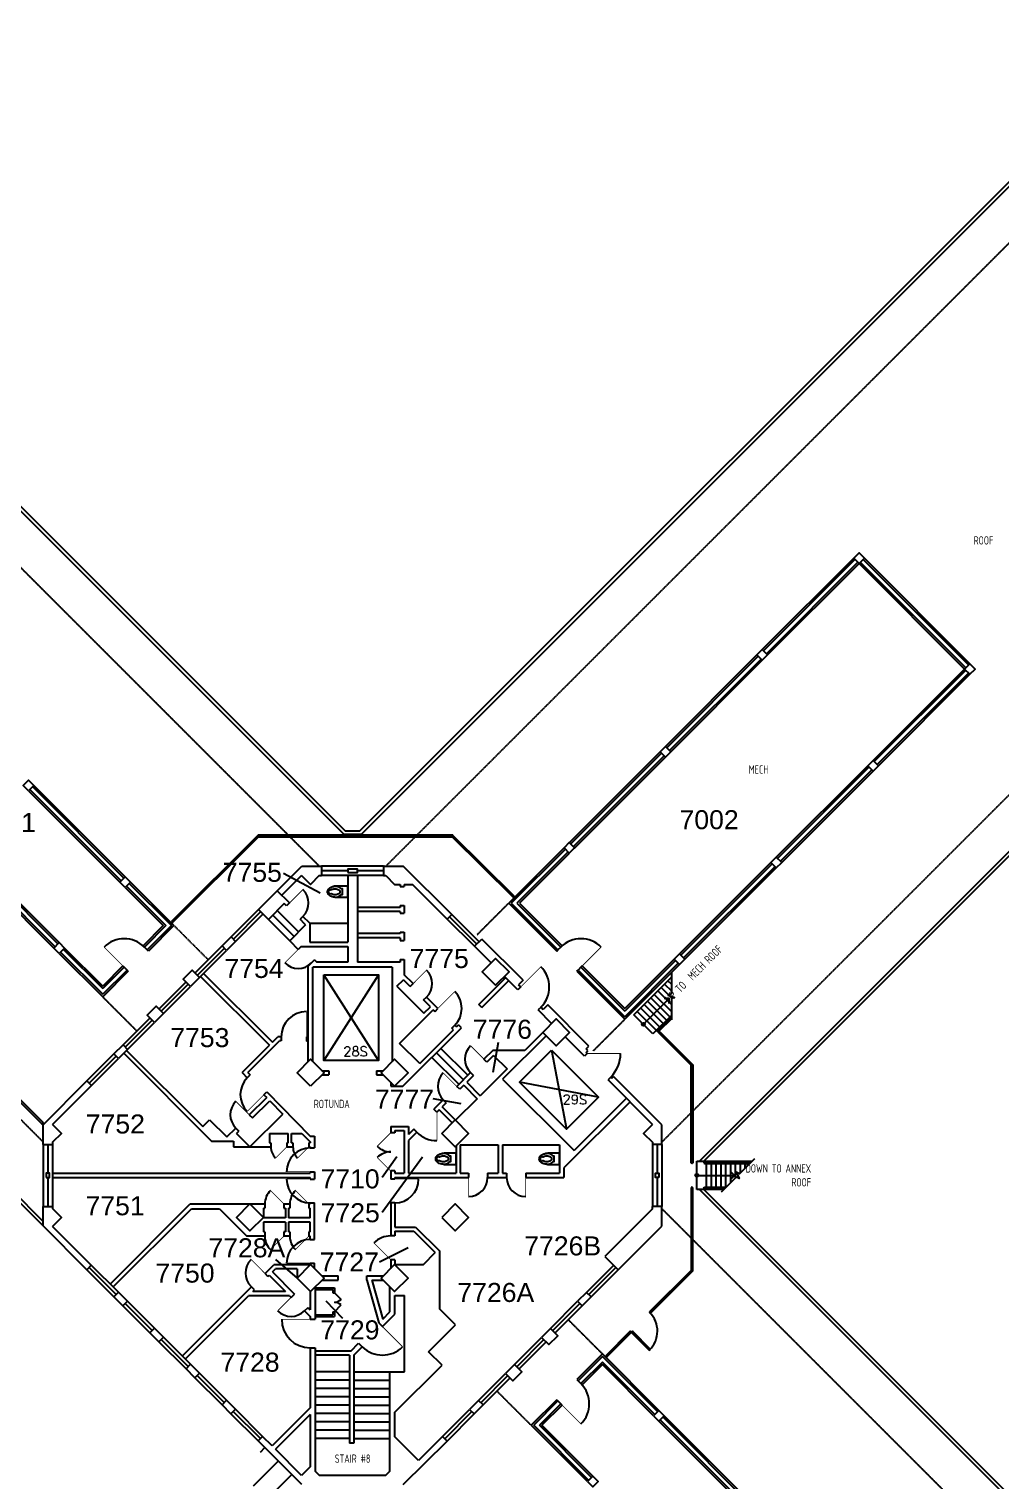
# Model space of a CAD drawing. Header units: inches. Extents: x -3312 to -422, y 111 to 3001.
# Drawn here: x -2275 to -1050, y 1171 to 3001 of the extents above; entities that cross this region are included whole.
import ezdxf
from ezdxf.enums import TextEntityAlignment as Align

# ---------------------------------------------------------------- set-up
doc = ezdxf.new("R2010")
doc.units = ezdxf.units.IN
doc.header["$MEASUREMENT"] = 0
doc.linetypes.add('HIDDEN', pattern=[0.375, 0.25, -0.125])
doc.linetypes.add('HIDDEN2', pattern=[0.1875, 0.125, -0.0625])
doc.layers.get('0').update_dxf_attribs({"linetype": 'CONTINUOUS'})
for name, color, linetype in [('A-ANNO-ROOM', 4, 'CONTINUOUS'), ('A-ANNO-TEXT', 4, 'CONTINUOUS'), ('A-COLS', 5, 'CONTINUOUS'), ('A-DOOR', 2, 'CONTINUOUS'), ('A-FLOR-CASE', 3, 'CONTINUOUS'), ('A-FLOR-CURB', 2, 'CONTINUOUS'), ('A-FLOR-HRAL', 1, 'CONTINUOUS'), ('A-FLOR-OVHD', 2, 'HIDDEN2'), ('A-FLOR-PFIX', 2, 'CONTINUOUS'), ('A-FLOR-STRS', 2, 'CONTINUOUS'), ('A-GLAZ', 2, 'CONTINUOUS'), ('A-GLAZ-SILL', 1, 'CONTINUOUS'), ('A-ROOF-FLSH', 8, 'CONTINUOUS'), ('A-ROOF-LEVL-MED', 3, 'CONTINUOUS'), ('A-ROOF-PATT', 8, 'CONTINUOUS'), ('A-SHAFT', 1, 'CONTINUOUS'), ('A-WALL-FULL', 6, 'CONTINUOUS'), ('A-WALL-HDDN', 1, 'HIDDEN')]:
    doc.layers.add(name, color=color, linetype=linetype)
doc.styles.add('11', font='dim', dxfattribs={"width": 0.85, "height": 10.5})
doc.styles.add('ARIAL', font='arial.ttf')
doc.styles.get("Standard").update_dxf_attribs({"font": 'txt.shx'})
doc.dimstyles.new('STANDARD$7', dxfattribs={"dimtxt": 0.18, "dimasz": 4, "dimexe": 0.18, "dimexo": 0.0625, "dimgap": 0.09, "dimtad": 0, "dimtih": 1, "dimtoh": 1, "dimdec": 4, "dimzin": 0, "dimdsep": 46, "dimtxsty": 'Standard', "dimcen": 0.09, "dimadec": 0, "dimazin": 0, "dimtfac": 1, "dimtdec": 4, "dimtofl": 0, "dimtmove": 0, "dimatfit": 3, "dimldrblk": 'ORIGIN', "dimfxl": 1, "dimtolj": 1, "dimtzin": 0, "dimarcsym": 0})

# ---------------------------------------------------------------- blocks, each defined once
blk = doc.blocks.new('P2477016')
for p, q in [((-3.603083, -23.831759), (-3.603083, -23.831759)), ((-2.504894, -21.068753), (-2.504894, -21.068753))]:
    blk.add_line(p, q)
for points in [[(-6.93083, -16.399601, -0.022673), (-7, -14.875), (-7, 0), (-3.020761, 0), (0, 0), (3.020761, 0), (7, 0), (7, -14.875)], [(-6.937926, -16.211212, -0.074934), (-6.387938, -12.562014, -0.085426), (-4.920528, -9.670474, -0.066386), (-3.550098, -8.264603), (-3.550098, -6.711212), (3.449902, -6.711212), (3.449902, -8.264603, -0.066386), (4.820333, -9.670474, -0.085426), (6.287743, -12.562014, -0.111314), (6.709134, -17.991061)], [(3.991504, -23.722377, -0.562484), (3.158962, -23.529526), (2.424162, -21.300368, -0.238976), (2.492058, -20.853364, 0.08035), (3.421006, -18.976205, 0.074934), (3.837731, -16.211212, 0.074934), (3.421006, -13.446218, 0.085426), (2.414145, -11.462194, 0.066386), (1.597345, -10.624271, 0.330534), (-1.69754, -10.624271, 0.066386), (-2.51434, -11.462194, 0.085426), (-3.521201, -13.446218, 0.074934), (-3.937926, -16.211212, 0.074934), (-3.521201, -18.976205, 0.08035), (-2.592253, -20.853364, -0.238976), (-2.524357, -21.300368), (-3.250575, -23.503493, -0.549653), (-4.069149, -23.710095)], [(0, -25.75, 0.143932), (2.498761, -25.015482, 0.107177), (4.949747, -22.564786, 0.077997), (6.431696, -19.212481, 0.065232), (7, -14.875)], [(-4.023967, -23.748064, 0.06085), (-2.498761, -25.015482, 0.143932), (0, -25.75)], [(-2.976493, -22.67201, 0.063273), (-1.687041, -23.754089, 0.143932), (0, -24.25)], [(0, -24.25, 0.143932), (1.687041, -23.754089, 0.059203), (2.902316, -22.750942)]]:
    blk.add_lwpolyline(points, format="xyb")
for centre, radius, start, end in [((5.443363, -16.211212), 12.38129, 180, 197.141641), ((2.746106, -17.043143), 9.558648, 197.141641, 216.672481), ((1.035634, -18.316811), 7.426057, 216.672481, 226.574161)]:
    blk.add_arc(centre, radius, start, end)
blk = doc.blocks.new('WC')
at = {"layer": 'A-FLOR-PFIX', "rotation": 90}
blk.add_blockref('P2477016', (0, 0), dxfattribs=at)
blk = doc.blocks.new('_Origin')
at = {"lineweight": -2}
blk.add_line((0, 0), (-1, 0), dxfattribs=at)
blk.add_circle((0, 0), 0.5, dxfattribs=at)

msp = doc.modelspace()

# ---------------------------------------------------------------- linework, layer by layer
at = {"layer": 'A-ANNO-ROOM'}
for p, q in [((-1907.8, 1912), (-1954.1, 1936.7)), ((-1683.7, 1723.7), (-1690.1, 1685.6)), ((-1765.7, 1653.1), (-1730.4, 1646.7)), ((-1829.9, 1509.6), (-1779, 1579.6)), ((-1829.6, 1553.7), (-1811.1, 1579.8)), ((-1833, 1447.2), (-1797, 1465.2)), ((-1964.2, 1450), (-1937, 1426.7)), ((-1879.4, 1375.8), (-1900.2, 1397.4))]:
    msp.add_line(p, q, dxfattribs=at)
at = {"layer": 'A-ANNO-TEXT'}
for points in [[(-1465.2, 1811.5), (-1465.2, 1784.8), (-1469.4, 1783.3), (-1461.1, 1780.3), (-1465.2, 1778.8), (-1465.2, 1752.1)], [(-1468.1, 1772.9), (-1468.1, 1778.9), (-1474.1, 1778.9)], [(-1360.5, 1577.1), (-1379.4, 1558.2), (-1383.3, 1560), (-1379.6, 1552.1), (-1383.6, 1554), (-1402.5, 1535.1)], [(-1389.7, 1551.8), (-1385.5, 1556.1), (-1389.7, 1560.3)]]:
    msp.add_lwpolyline(points, dxfattribs=at)
at = {"layer": 'A-COLS'}
for points in [[(-1228.6, 2327.5), (-1221.8, 2334.2), (-1228.6, 2340.9), (-1235.3, 2334.2)], [(-1350.5, 2205.5), (-1343.8, 2212.2), (-1350.5, 2218.9), (-1357.3, 2212.2)], [(-1088.9, 2187.8), (-1082.2, 2194.5), (-1088.9, 2201.2), (-1095.6, 2194.5)], [(-1472.5, 2083.5), (-1465.8, 2090.2), (-1472.5, 2096.9), (-1479.2, 2090.2)], [(-1210.9, 2065.8), (-1204.2, 2072.5), (-1210.9, 2079.3), (-1217.6, 2072.5)], [(-2275.7, 2041.1), (-2282.4, 2047.8), (-2275.7, 2054.5), (-2269, 2047.8)], [(-1593.8, 1962.2), (-1587.1, 1969), (-1593.8, 1975.7), (-1600.5, 1969)], [(-1332.9, 1943.8), (-1326.1, 1950.6), (-1332.9, 1957.3), (-1339.6, 1950.6)], [(-2153.7, 1919.1), (-2160.4, 1925.8), (-2153.7, 1932.5), (-2147, 1925.8)], [(-2236.8, 1836), (-2243.5, 1842.7), (-2236.8, 1849.5), (-2230.1, 1842.7)], [(-1454.8, 1821.9), (-1448.1, 1828.6), (-1454.8, 1835.3), (-1461.6, 1828.6)], [(-1686.8, 1795.7), (-1669.8, 1812.7), (-1686.8, 1829.7), (-1703.8, 1812.7)], [(-1627.4, 1736.3), (-1610.4, 1753.3), (-1593.4, 1736.3), (-1610.4, 1719.4)], [(-1920, 1668.4), (-1937, 1685.4), (-1920, 1702.4), (-1903, 1685.4)], [(-1814.1, 1668.4), (-1797.1, 1685.4), (-1814.1, 1702.4), (-1831, 1685.4)], [(-1754.7, 1609), (-1737.7, 1626), (-1720.7, 1609), (-1737.7, 1592.1)], [(-1996.4, 1520.1), (-1979.4, 1503.1), (-1996.4, 1486.1), (-2013.3, 1503.1)], [(-1754.7, 1503.1), (-1737.7, 1486.1), (-1720.7, 1503.1), (-1737.7, 1520.1)], [(-1920, 1443.7), (-1903, 1426.7), (-1920, 1409.8), (-1937, 1426.7)], [(-1814.1, 1443.7), (-1797.1, 1426.7), (-1814.1, 1409.8), (-1831, 1426.7)], [(-1487.7, 1253.1), (-1481, 1246.4), (-1474.3, 1253.1), (-1481, 1259.8)], [(-1570.8, 1170), (-1564.1, 1163.3), (-1557.4, 1170), (-1564.1, 1176.7)]]:
    msp.add_lwpolyline(points, close=True, dxfattribs=at)
at = {"layer": 'A-DOOR'}
for p, q in [((-1890, 1408.2), (-1881.5, 1399.7)), ((-1890, 1384.2), (-1881.5, 1392.7))]:
    msp.add_line(p, q, dxfattribs=at)
for points, const_width in [([(-1946.6, 1899.5), (-1929.6, 1916.5)], 1), ([(-2154.9, 1818.5), (-2180.4, 1844)], 1), ([(-1935.6, 1841), (-1952.6, 1824)], 1), ([(-1579.1, 1818.5), (-1553.7, 1844)], 1), ([(-1790.7, 1797.8), (-1773.8, 1814.8)], 1), ([(-1655, 1793.6), (-1629.5, 1819.1)], 1), ([(-1759.4, 1766.6), (-1738.2, 1787.8)], 1), ([(-1925, 1730.6), (-1925, 1762.6)], 1), ([(-1701.4, 1702.6), (-1718.4, 1719.6)], 1), ([(-1571.2, 1709.8), (-1529.2, 1709.8)], 1.17), ([(-1735.7, 1668.3), (-1752.7, 1685.2)], 1), ([(-1997.2, 1632.5), (-2014.2, 1649.5)], 1), ([(-1978.6, 1657.9), (-1999.8, 1636.7)], 1), ([(-1760.7, 1635.9), (-1760.7, 1599.9)], 1), ([(-1950, 1592.1), (-1964.1, 1577.9)], 1), ([(-1922.2, 1592.1), (-1936.3, 1577.9)], 1), ([(-1819, 1609.7), (-1836, 1592.7)], 1), ([(-1819, 1561.7), (-1836, 1578.6)], 1), ([(-1920.3, 1560.7), (-1950.3, 1560.7)], 1), ([(-1920.3, 1551.4), (-1950.3, 1551.4)], 1), ([(-1813.8, 1551.4), (-1783.8, 1551.4)], 1), ([(-1720.8, 1553.4), (-1720.8, 1529.4)], 1), ([(-1648.8, 1553.4), (-1648.8, 1529.4)], 1), ([(-1953.6, 1520.1), (-1970.6, 1537)], 1), ([(-1922.1, 1520.1), (-1939, 1537)], 1), ([(-1953.6, 1479.4), (-1970.6, 1462.5)], 1), ([(-1922.1, 1479.4), (-1939, 1462.5)], 1), ([(-1819, 1449.7), (-1840.2, 1470.9)], 1), ([(-1978, 1433), (-1994.9, 1450)], 1), ([(-1920.3, 1445.4), (-1950.3, 1445.4)], 1), ([(-1944.5, 1402.3), (-1961.4, 1385.3)], 1), ([(-1920.4, 1374.6), (-1956.4, 1374.6)], 1), ([(-1829.4, 1365.5), (-1804, 1340)], 1), ([(-1604.6, 1268.1), (-1579.1, 1242.7)], 1)]:
    msp.add_lwpolyline(points, dxfattribs=dict(at, const_width=const_width))
for centre, radius, start, end in [((-1946.6, 1899.5), 24, 315, 45), ((-2154.9, 1818.5), 36, 45, 135), ((-1579.1, 1818.5), 36, 45, 135), ((-1935.6, 1841), 24, 225, 315), ((-1790.7, 1797.8), 24, 315, 45), ((-1655, 1793.6), 36, 315, 45), ((-1759.4, 1766.6), 30, 315, 45), ((-1925, 1730.6), 32, 90, 179.5677), ((-1701.4, 1702.6), 24, 135, 225), ((-1571.2, 1709.8), 42, 315, 0), ((-1735.7, 1668.3), 24, 135, 225), ((-1978.6, 1657.9), 30, 135, 225), ((-1997.2, 1632.5), 24, 135, 225), ((-1819, 1609.7), 24, 224.9881, 270), ((-1760.7, 1635.9), 36, 225, 270), ((-1950, 1592.1), 20, 180, 225), ((-1920.3, 1560.7), 30, 90, 180), ((-1922.2, 1592.1), 20, 180, 225), ((-1819, 1561.7), 24, 90, 135.0119), ((-1920.3, 1551.4), 30, 180, 270), ((-1813.8, 1551.4), 30, 270, 0), ((-1720.8, 1553.4), 24, 270, 0), ((-1648.8, 1553.4), 24, 180, 270), ((-1953.6, 1520.1), 24, 135, 180), ((-1922.1, 1520.1), 24, 135, 180), ((-1953.6, 1479.4), 24, 180, 225), ((-1920.3, 1445.4), 30, 90, 180), ((-1922.1, 1479.4), 24, 180, 225), ((-1819, 1449.7), 30, 90, 135), ((-1978, 1433), 24, 135, 225), ((-1890, 1408.2), 12, 270, 315), ((-1890, 1384.2), 12, 45, 90), ((-1944.5, 1402.3), 24, 225, 315), ((-1920.4, 1374.6), 36, 180, 270), ((-1829.4, 1365.5), 36, 225, 315), ((-1604.6, 1268.1), 36, 315, 45)]:
    msp.add_arc(centre, radius, start, end, dxfattribs=at)
at = {"layer": 'A-FLOR-CASE'}
msp.add_line((-1921, 1874), (-1873, 1874), dxfattribs=at)
at = {"layer": 'A-FLOR-CURB'}
for p, q in [((-1235.3, 2334.2), (-1350.5, 2218.9)), ((-1228.6, 2327.5), (-1343.8, 2212.2)), ((-1228.6, 2327.5), (-1095.6, 2194.5)), ((-1221.8, 2334.2), (-1088.9, 2201.2)), ((-1357.3, 2212.2), (-1472.5, 2096.9)), ((-1350.5, 2205.5), (-1465.8, 2090.2)), ((-1095.6, 2194.5), (-1210.9, 2079.3)), ((-1088.9, 2187.8), (-1204.2, 2072.5)), ((-1479.2, 2090.2), (-1594.5, 1975)), ((-1472.5, 2083.5), (-1587.8, 1968.2)), ((-1217.6, 2072.5), (-1332.9, 1957.3)), ((-1210.9, 2065.8), (-1326.1, 1950.6)), ((-2275.7, 2041.1), (-2160.4, 1925.8)), ((-2269, 2047.8), (-2153.7, 1932.5)), ((-2352.1, 1964.7), (-2236.8, 1849.5)), ((-1601.2, 1968.2), (-1670.2, 1899.3)), ((-1594.5, 1961.5), (-1656.7, 1899.3)), ((-2358.8, 1958), (-2243.5, 1842.7)), ((-1339.6, 1950.6), (-1454.8, 1835.3)), ((-1332.9, 1943.8), (-1448.1, 1828.6)), ((-2147, 1925.8), (-2092.2, 1871)), ((-2153.7, 1919.1), (-2105.6, 1871)), ((-1670.2, 1899.3), (-1609.7, 1838.8)), ((-1656.7, 1899.3), (-1603, 1845.6)), ((-2105.6, 1871), (-2131.1, 1845.6)), ((-2092.2, 1871), (-2124.4, 1838.8)), ((-2236.8, 1836), (-2182, 1781.2)), ((-2230.1, 1842.7), (-2182, 1794.6)), ((-2131.1, 1845.6), (-2129.5, 1844)), ((-2124.4, 1838.8), (-2126, 1840.4)), ((-1609.7, 1838.8), (-1608.1, 1840.4)), ((-1603, 1845.6), (-1604.6, 1844)), ((-2156.5, 1820.1), (-2182, 1794.6)), ((-2149.8, 1813.4), (-2182, 1781.2)), ((-2156.5, 1820.1), (-2154.9, 1818.5)), ((-2149.8, 1813.4), (-2151.4, 1815)), ((-1584.2, 1813.4), (-1582.6, 1815)), ((-1584.2, 1813.4), (-1523.8, 1752.9)), ((-1577.5, 1820.1), (-1579.1, 1818.5)), ((-1577.5, 1820.1), (-1523.8, 1766.4)), ((-1461.6, 1828.6), (-1523.8, 1766.4)), ((-1454.8, 1821.9), (-1523.8, 1752.9)), ((-1552.1, 1330.9), (-1584.2, 1298.7)), ((-1481, 1259.8), (-1552.1, 1330.9)), ((-1552.1, 1317.5), (-1577.5, 1292)), ((-1487.7, 1253.1), (-1552.1, 1317.5)), ((-1584.2, 1298.7), (-1582.6, 1297.1)), ((-1577.5, 1292), (-1579.1, 1293.6)), ((-1609.7, 1273.3), (-1641.9, 1241.1)), ((-1603, 1266.5), (-1628.4, 1241.1)), ((-1609.7, 1273.3), (-1608.1, 1271.7)), ((-1603, 1266.5), (-1604.6, 1268.1)), ((-1365.7, 1131.1), (-1481, 1246.4)), ((-1359, 1137.9), (-1474.3, 1253.1)), ((-1570.8, 1170), (-1641.9, 1241.1)), ((-1564.1, 1176.7), (-1628.4, 1241.1))]:
    msp.add_line(p, q, dxfattribs=at)
at = {"layer": 'A-FLOR-HRAL'}
for points in [[(-2541.4, 2027.5), (-2602.5, 1966.4, 0.414214), (-2602.5, 1965), (-2258.6, 1621.1, 1), (-2257.2, 1622.6), (-2599.6, 1965, -0.414214), (-2599.6, 1966.4), (-2540, 2026.1, 1)], [(-1985.8, 1985, 0.198912), (-1986.5, 1984.7), (-2095, 1876.7, 1), (-2093.6, 1875.3), (-1985.7, 1982.7, -0.198912), (-1985, 1983), (-1742, 1983, -0.198912), (-1741.3, 1982.7), (-1665.2, 1907.1, 1), (-1663.8, 1908.5), (-1740.5, 1984.7, 0.198912), (-1741.2, 1985)], [(-1480.6, 1735.3, -1), (-1479.2, 1736.7), (-1438.4, 1695.9, -0.198912), (-1438.1, 1695.2), (-1438.1, 1572.1, -1), (-1440.1, 1572.1), (-1440.1, 1694.3, 0.198912), (-1440.4, 1695)], [(-1492.3, 1384.3, 1), (-1490.9, 1382.9), (-1438.4, 1435.4, 0.198912), (-1438.1, 1436.1), (-1438.1, 1540.1, 1), (-1440.1, 1540.1), (-1440.1, 1436.9, -0.198912), (-1440.4, 1436.2)], [(-1517.8, 1358.8), (-1547.5, 1329.1, 1), (-1546.1, 1327.7), (-1516.4, 1357.4, 1)], [(-1492.3, 1337.6), (-1513.5, 1358.8, 1), (-1514.9, 1357.4), (-1493.7, 1336.2, 1)]]:
    msp.add_lwpolyline(points, format="xyb", close=True, dxfattribs=at)
for points in [[(-1465.2, 1753.5), (-1481.4, 1737.4, -1), (-1482.8, 1738.8), (-1465.2, 1756.3)], [(-1364.5, 1573.1), (-1423.1, 1573.1, 1), (-1423.1, 1571.1), (-1366.5, 1571.1)], [(-1398.5, 1539.1), (-1423.1, 1539.1, -1), (-1423.1, 1541.1), (-1396.5, 1541.1)]]:
    msp.add_lwpolyline(points, format="xyb", dxfattribs=at)
msp.add_arc((-1515.7, 1359.6), 33, 314.5444, 45, dxfattribs=at)
at = {"layer": 'A-FLOR-OVHD'}
for p, q in [((-1709.8, 1859.7), (-1670.2, 1899.3)), ((-2092.2, 1871), (-2049.1, 1827.9)), ((-2182, 1781.2), (-2138.9, 1738.1)), ((-1563.4, 1713.3), (-1523.8, 1752.9)), ((-1552.1, 1330.9), (-1595.2, 1374)), ((-1641.9, 1241.1), (-1685, 1284.2))]:
    msp.add_line(p, q, dxfattribs=at)
at = {"layer": 'A-FLOR-STRS'}
for p, q in [((-1961.9, 1889.9), (-1935, 1863.1)), ((-1973.2, 1878.6), (-1946.3, 1851.7)), ((-1967.5, 1884.3), (-1940.7, 1857.4)), ((-1512.5, 1758.6), (-1465.2, 1805.8)), ((-1473.8, 1797.2), (-1465.2, 1788.6)), ((-1469.5, 1801.5), (-1465.2, 1797.2)), ((-1495.3, 1775.8), (-1471.3, 1751.7)), ((-1491, 1780.1), (-1467, 1756)), ((-1486.7, 1784.3), (-1465.2, 1762.9)), ((-1482.4, 1788.6), (-1465.2, 1771.5)), ((-1478.1, 1792.9), (-1468.7, 1783.5)), ((-1467.9, 1782.8), (-1464.3, 1779.1)), ((-1488.4, 1734.5), (-1512.5, 1758.6)), ((-1508.2, 1762.9), (-1484.1, 1738.8)), ((-1503.9, 1767.2), (-1479.8, 1743.1)), ((-1499.6, 1771.5), (-1475.5, 1747.4)), ((-1465.2, 1757.7), (-1488.4, 1734.5)), ((-1733, 1671), (-1767, 1704.9)), ((-1727.4, 1676.6), (-1761.3, 1710.6)), ((-1721.7, 1682.3), (-1755.7, 1716.2)), ((-1433.1, 1574.1), (-1363.5, 1574.1)), ((-1433.1, 1538.1), (-1433.1, 1574.1)), ((-1421.1, 1574.1), (-1421.1, 1573.1)), ((-1421.1, 1571.1), (-1421.1, 1541.1)), ((-1415.1, 1574.1), (-1415.1, 1573.1)), ((-1415.1, 1571.1), (-1415.1, 1541.1)), ((-1409, 1574.1), (-1409, 1573.1)), ((-1409, 1571.1), (-1409, 1541.1)), ((-1402.9, 1574.1), (-1402.9, 1573.1)), ((-1402.9, 1571.1), (-1402.9, 1541.1)), ((-1396.8, 1574.1), (-1396.8, 1573.1)), ((-1396.8, 1571.1), (-1396.8, 1541.1)), ((-1390.8, 1574.1), (-1390.8, 1573.1)), ((-1390.8, 1571.1), (-1390.8, 1546.8)), ((-1384.7, 1574.1), (-1384.7, 1573.1)), ((-1384.7, 1571.1), (-1384.7, 1552.9)), ((-1378.6, 1574.1), (-1378.6, 1573.1)), ((-1378.6, 1571.1), (-1378.6, 1558.9)), ((-1372.6, 1574.1), (-1372.6, 1573.1)), ((-1372.6, 1571.1), (-1372.6, 1565)), ((-1366.5, 1574.1), (-1366.5, 1573.1)), ((-1399.5, 1538.1), (-1433.1, 1538.1)), ((-1421.1, 1539.1), (-1421.1, 1538.1)), ((-1415.1, 1539.1), (-1415.1, 1538.1)), ((-1409, 1539.1), (-1409, 1538.1)), ((-1402.9, 1539.1), (-1402.9, 1538.1)), ((-1870.8, 1308.4), (-1914, 1308.4)), ((-1865.5, 1308.4), (-1820.1, 1308.4)), ((-1870.8, 1297.9), (-1914, 1297.9)), ((-1870.8, 1287.4), (-1914, 1287.4)), ((-1865.5, 1297.9), (-1820.1, 1297.9)), ((-1865.5, 1287.4), (-1820.1, 1287.4)), ((-1870.8, 1276.9), (-1914, 1276.9)), ((-1870.8, 1266.4), (-1914, 1266.4)), ((-1865.5, 1276.9), (-1820.1, 1276.9)), ((-1865.5, 1266.4), (-1820.1, 1266.4)), ((-1870.8, 1255.9), (-1914, 1255.9)), ((-1870.8, 1245.4), (-1914, 1245.4)), ((-1865.5, 1255.9), (-1820.1, 1255.9)), ((-1865.5, 1245.4), (-1820.1, 1245.4)), ((-1870.8, 1234.9), (-1914, 1234.9)), ((-1865.5, 1234.9), (-1820.1, 1234.9)), ((-1870.8, 1224.4), (-1914, 1224.4)), ((-1865.5, 1218.5), (-1870.8, 1218.5)), ((-1865.5, 1224.4), (-1820.1, 1224.4))]:
    msp.add_line(p, q, dxfattribs=at)
at = {"layer": 'A-GLAZ'}
for p, q in [((-1873, 1940), (-1906.2, 1940)), ((-1827.9, 1940), (-1861, 1940)), ((-2017.3, 1854), (-1982.9, 1888.4)), ((-1710.5, 1847.7), (-1744.8, 1882)), ((-2062.7, 1808.5), (-2028.6, 1842.7)), ((-2108.2, 1763.1), (-2074.1, 1797.2)), ((-2153.6, 1717.7), (-2119.5, 1751.8)), ((-2199, 1672.2), (-2164.9, 1706.4)), ((-2251.2, 1595.2), (-2251.2, 1558.7)), ((-1483.1, 1595.2), (-1483.1, 1558.7)), ((-2251.2, 1553.4), (-2251.2, 1516.9)), ((-1483.1, 1553.4), (-1483.1, 1516.9)), ((-2165.1, 1405.9), (-2199.2, 1440.1)), ((-1569.1, 1405.8), (-1535, 1439.9)), ((-2119.6, 1360.5), (-2153.8, 1394.6)), ((-1614.6, 1360.4), (-1580.4, 1394.5)), ((-2074.2, 1315.1), (-2108.3, 1349.2)), ((-1660, 1314.9), (-1625.9, 1349)), ((-2028.8, 1269.6), (-2062.9, 1303.8)), ((-1705.4, 1269.5), (-1671.3, 1303.6)), ((-1983.3, 1224.2), (-2017.5, 1258.3)), ((-1750.9, 1224.1), (-1716.7, 1258.2))]:
    msp.add_line(p, q, dxfattribs=at)
at = {"layer": 'A-GLAZ-SILL'}
for p, q in [((-1827.9, 1946), (-1906.2, 1946)), ((-1827.9, 1934), (-1906.2, 1934)), ((-2020.1, 1856.8), (-1985.8, 1891.2)), ((-2014.5, 1851.1), (-1980.1, 1885.5)), ((-1713.3, 1844.9), (-1747.6, 1879.1)), ((-1707.6, 1850.5), (-1741.9, 1884.8)), ((-2065.6, 1811.4), (-2031.5, 1845.5)), ((-2059.9, 1805.7), (-2025.8, 1839.8)), ((-2111, 1765.9), (-2076.9, 1800.1)), ((-2105.4, 1760.3), (-2071.2, 1794.4)), ((-2156.4, 1720.5), (-2122.3, 1754.6)), ((-2150.8, 1714.8), (-2116.7, 1749)), ((-2201.9, 1675.1), (-2167.8, 1709.2)), ((-2196.2, 1669.4), (-2162.1, 1703.5)), ((-2257.2, 1595.2), (-2257.2, 1516.9)), ((-2245.2, 1595.2), (-2245.2, 1516.9)), ((-1489.1, 1595.2), (-1489.1, 1516.9)), ((-1477.1, 1595.2), (-1477.1, 1516.9)), ((-2167.9, 1403.1), (-2202, 1437.2)), ((-2162.2, 1408.8), (-2196.4, 1442.9)), ((-1572, 1408.6), (-1537.8, 1442.7)), ((-1566.3, 1403), (-1532.2, 1437.1)), ((-2122.5, 1357.7), (-2156.6, 1391.8)), ((-2116.8, 1363.3), (-2150.9, 1397.4)), ((-1617.4, 1363.2), (-1583.3, 1397.3)), ((-1611.7, 1357.5), (-1577.6, 1391.6)), ((-2077, 1312.2), (-2111.2, 1346.4)), ((-2071.4, 1317.9), (-2105.5, 1352)), ((-1662.8, 1317.8), (-1628.7, 1351.9)), ((-1657.2, 1312.1), (-1623.1, 1346.2)), ((-2031.6, 1266.8), (-2065.7, 1300.9)), ((-2025.9, 1272.5), (-2060.1, 1306.6)), ((-1708.3, 1272.3), (-1674.1, 1306.4)), ((-1702.6, 1266.7), (-1668.5, 1300.8)), ((-1986.2, 1221.4), (-2020.3, 1255.5)), ((-1980.5, 1227), (-2014.6, 1261.2)), ((-1753.7, 1226.9), (-1719.6, 1261)), ((-1748, 1221.2), (-1713.9, 1255.4))]:
    msp.add_line(p, q, dxfattribs=at)
for points in [[(-1873, 1938), (-1861, 1938), (-1861, 1942), (-1873, 1942)], [(-2253.2, 1553.4), (-2249.2, 1553.4), (-2249.2, 1558.7), (-2253.2, 1558.7)], [(-1481.1, 1553.4), (-1485.1, 1553.4), (-1485.1, 1558.7), (-1481.1, 1558.7)]]:
    msp.add_lwpolyline(points, close=True, dxfattribs=at)
at = {"layer": 'A-ROOF-FLSH'}
for points in [[(-1429.7, 1574.1), (-503.8, 2500), (-563.2, 2559.4), (-427.4, 2695.2), (-727.9, 2995.7), (-863.7, 2859.9), (-923.1, 2919.3), (-1856.4, 1986), (-1877.6, 1986), (-2811, 2919.3), (-2870.4, 2859.9), (-3006.1, 2995.7), (-3306.6, 2695.2), (-3170.9, 2559.4), (-3230.3, 2500), (-2297.2, 1566.9), (-2297.2, 1538.1), (-2257.2, 1498.1)], [(-1429.7, 1538.1), (-503.8, 612.1), (-563.2, 552.8), (-427.4, 417), (-727.9, 116.5), (-863.7, 252.2), (-923.1, 192.8), (-1803.1, 1072.8)]]:
    msp.add_lwpolyline(points, dxfattribs=at)
at = {"layer": 'A-ROOF-LEVL-MED'}
for points in [[(-1424.1, 1574.1), (-498.1, 2500), (-557.5, 2559.4), (-421.8, 2695.2), (-727.9, 3001.3), (-863.7, 2865.6), (-923.1, 2925), (-1858.1, 1990), (-1876, 1990), (-2811, 2925), (-2870.4, 2865.6), (-3006.1, 3001.3), (-3312.3, 2695.2), (-3176.5, 2559.4), (-3235.9, 2500), (-2301.2, 1565.3), (-2301.2, 1536.4), (-2257.2, 1492.4)], [(-1424.1, 1538.1), (-498.1, 612.1), (-557.5, 552.8), (-421.8, 417), (-727.9, 110.8), (-863.7, 246.6), (-923.1, 187.2), (-1803.1, 1067.2)]]:
    msp.add_lwpolyline(points, dxfattribs=at)
at = {"layer": 'A-ROOF-PATT'}
for p, q in [((-1983.3, 1207.2), (-1977.6, 1212.8)), ((-1992, 1164.5), (-1960.7, 1195.9)), ((-1991.4, 1131.2), (-1943.7, 1178.9))]:
    msp.add_line(p, q, dxfattribs=at)
at = {"layer": 'A-SHAFT'}
for p, q in [((-1834.2, 1701), (-1903.2, 1809)), ((-1834.2, 1809), (-1903.2, 1701)), ((-1616.3, 1713.9), (-1597.2, 1614.2)), ((-1556.9, 1654.5), (-1656.6, 1673.6))]:
    msp.add_line(p, q, dxfattribs=at)
for points in [[(-1903.2, 1809), (-1834.2, 1809), (-1834.2, 1701), (-1903.2, 1701), (-1903.2, 1809)], [(-1616.3, 1713.9), (-1556.9, 1654.5), (-1597.2, 1614.2), (-1656.6, 1673.6), (-1616.3, 1713.9)]]:
    msp.add_lwpolyline(points, dxfattribs=at)
at = {"layer": 'A-WALL-FULL'}
for p, q in [((-1233.7, 2332.6), (-1348.9, 2217.3)), ((-1230.2, 2329), (-1345.4, 2213.8)), ((-1227, 2329), (-1094, 2196.1)), ((-1223.4, 2332.6), (-1090.5, 2199.6)), ((-1355.7, 2210.6), (-1470.9, 2095.3)), ((-1352.1, 2207.1), (-1467.4, 2091.8)), ((-1094, 2192.9), (-1209.3, 2077.7)), ((-1090.5, 2189.4), (-1205.8, 2074.1)), ((-1477.6, 2088.6), (-1592.9, 1973.4)), ((-1474.1, 2085.1), (-1589.4, 1969.8)), ((-1216, 2071), (-1331.3, 1955.7)), ((-1212.5, 2067.4), (-1327.7, 1952.2)), ((-2274.1, 2042.7), (-2158.8, 1927.4)), ((-2270.6, 2046.2), (-2155.3, 1930.9)), ((-2357.2, 1959.6), (-2241.9, 1844.3)), ((-2353.6, 1963.1), (-2238.4, 1847.9)), ((-1599.6, 1966.7), (-1667, 1899.3)), ((-1596.1, 1963.1), (-1659.9, 1899.3)), ((-1962, 1914.9), (-1931, 1946)), ((-1931, 1946), (-1906.2, 1946)), ((-1906.2, 1946), (-1906.2, 1934)), ((-1827.9, 1945), (-1827.9, 1934)), ((-1826.9, 1946), (-1803.1, 1946)), ((-1741.9, 1884.8), (-1803.1, 1946)), ((-1338, 1949), (-1453.2, 1833.7)), ((-1334.5, 1945.4), (-1449.7, 1830.2)), ((-2148.6, 1924.2), (-2095.4, 1871)), ((-1956.3, 1909.3), (-1931.3, 1934.3)), ((-1909, 1934), (-1906.2, 1934)), ((-1873, 1934), (-1873, 1850)), ((-1861, 1934), (-1861, 1825.1)), ((-1827.9, 1934), (-1825, 1934)), ((-1825, 1934), (-1814.1, 1923)), ((-1814.1, 1923), (-1807, 1923)), ((-1807, 1923), (-1807, 1920.5)), ((-1801.8, 1923), (-1801.8, 1920.5)), ((-1801.8, 1923), (-1791.4, 1923)), ((-1747.6, 1879.1), (-1791.4, 1923)), ((-2152.1, 1920.7), (-2102.4, 1871)), ((-1985.8, 1891.2), (-1962, 1914.9)), ((-1946.6, 1899.5), (-1962, 1914.9)), ((-1807, 1920.5), (-1801.8, 1920.5)), ((-1985.8, 1891.2), (-1973.2, 1878.6)), ((-1953.1, 1898.7), (-1973.2, 1878.6)), ((-1950.3, 1895.8), (-1953.1, 1898.7)), ((-1946.4, 1899.7), (-1950.3, 1895.8)), ((-1807, 1894), (-1861, 1894)), ((-1807, 1888.8), (-1861, 1888.8)), ((-1807, 1896.5), (-1801.8, 1896.5)), ((-1807, 1896.5), (-1807, 1894)), ((-1807, 1888.8), (-1807, 1886.8)), ((-1807, 1886.8), (-1801.8, 1886.8)), ((-1801.8, 1896.5), (-1801.8, 1886.8)), ((-1667, 1899.3), (-1608.1, 1840.4)), ((-1659.9, 1899.3), (-1604.6, 1844)), ((-2102.4, 1871), (-2129.5, 1844)), ((-2095.4, 1871), (-2126, 1840.4)), ((-1926.3, 1871.8), (-1946.3, 1851.7)), ((-1929.6, 1882.6), (-1933.3, 1878.9)), ((-1927.7, 1873.2), (-1933.3, 1878.9)), ((-1921, 1874), (-1929.6, 1882.6)), ((-1926.3, 1871.8), (-1929.1, 1874.6)), ((-1921, 1874), (-1921, 1850)), ((-1747.6, 1879.1), (-1741.9, 1884.8)), ((-1946.3, 1851.7), (-1935.6, 1841)), ((-1921, 1850), (-1873, 1850)), ((-1807, 1860.9), (-1861, 1860.9)), ((-1807, 1855.7), (-1861, 1855.7)), ((-1807, 1862.8), (-1801.8, 1862.8)), ((-1807, 1862.8), (-1807, 1860.9)), ((-1807, 1855.7), (-1807, 1852.4)), ((-1807, 1852.4), (-1801.8, 1852.4)), ((-1801.8, 1862.8), (-1801.8, 1852.4)), ((-1713.3, 1844.9), (-1704.1, 1854)), ((-1652.1, 1802.1), (-1704.1, 1854)), ((-2235.2, 1837.6), (-2182, 1784.4)), ((-2231.7, 1841.1), (-2182, 1791.5)), ((-2129.5, 1844), (-2126, 1840.4)), ((-1931.9, 1844.7), (-1935.6, 1841)), ((-1931.9, 1844.7), (-1873, 1844.7)), ((-1873, 1844.7), (-1873, 1825.1)), ((-1692.4, 1824), (-1713.3, 1844.9)), ((-1604.6, 1844), (-1608.1, 1840.4)), ((-2154.9, 1818.5), (-2182, 1791.5)), ((-2151.4, 1815), (-2182, 1784.4)), ((-2154.9, 1818.5), (-2151.4, 1815)), ((-1914.9, 1827.8), (-1923, 1819.7)), ((-1923, 1699.4), (-1923, 1819.7)), ((-1817.1, 1818.7), (-1917, 1818.7)), ((-1917, 1699.4), (-1917, 1818.7)), ((-1914.9, 1827.8), (-1912.2, 1825.1)), ((-1873, 1825.1), (-1912.2, 1825.1)), ((-1807, 1825.1), (-1861, 1825.1)), ((-1817.1, 1818.7), (-1817.1, 1699.4)), ((-1807, 1828.4), (-1801.8, 1828.4)), ((-1807, 1828.4), (-1807, 1825.1)), ((-1801.8, 1828.4), (-1801.8, 1808.9)), ((-1579.1, 1818.5), (-1582.6, 1815)), ((-1582.6, 1815), (-1523.8, 1756.1)), ((-1579.1, 1818.5), (-1523.8, 1763.2)), ((-1460, 1827), (-1523.8, 1763.2)), ((-1456.4, 1823.5), (-1523.8, 1756.1)), ((-2058.6, 1807), (-1971.8, 1720.2)), ((-2054.9, 1810.7), (-1968.1, 1723.9)), ((-1811.1, 1794.5), (-1802.9, 1802.6)), ((-1811.1, 1794.5), (-1777.1, 1760.5)), ((-1794.4, 1794.1), (-1802.9, 1802.6)), ((-1790.7, 1797.8), (-1801.8, 1808.9)), ((-1794.4, 1794.1), (-1790.7, 1797.8)), ((-1707.8, 1771.5), (-1673.9, 1805.4)), ((-1704.1, 1767.8), (-1670.2, 1801.7)), ((-1658.5, 1790.1), (-1675.5, 1807)), ((-1652.1, 1802.1), (-1657.8, 1796.4)), ((-1655, 1793.6), (-1657.8, 1796.4)), ((-1777.5, 1777.2), (-1773.8, 1780.9)), ((-1769, 1768.7), (-1777.5, 1777.2)), ((-1759.4, 1766.6), (-1773.8, 1780.9)), ((-1655, 1793.6), (-1658.5, 1790.1)), ((-1807.7, 1722.5), (-1765.3, 1765)), ((-1777.1, 1760.5), (-1769, 1768.7)), ((-1763.1, 1762.8), (-1765.3, 1765)), ((-1763.1, 1762.8), (-1759.4, 1766.6)), ((-1704.1, 1767.8), (-1707.8, 1771.5)), ((-1629.5, 1768.1), (-1633, 1764.6)), ((-1616.1, 1747.6), (-1633, 1764.6)), ((-1629.5, 1768.1), (-1626.7, 1765.3)), ((-1621, 1771), (-1626.7, 1765.3)), ((-1569.1, 1719), (-1621, 1771)), ((-1803.5, 1668.4), (-1729.6, 1742.3)), ((-1782.2, 1697.1), (-1739.8, 1739.5)), ((-1741.9, 1741.6), (-1738.2, 1745.3)), ((-1739.8, 1739.5), (-1741.9, 1741.6)), ((-1736.1, 1743.2), (-1738.2, 1745.3)), ((-1736.1, 1743.2), (-1733.3, 1746)), ((-1729.6, 1742.3), (-1733.3, 1746)), ((-1998.9, 1685.7), (-1959, 1725.6)), ((-1968.1, 1723.9), (-1961.2, 1730.9)), ((-1957, 1730.9), (-1961.2, 1730.9)), ((-1957, 1725.6), (-1959, 1725.6)), ((-1957, 1730.9), (-1957, 1725.6)), ((-1925, 1730.6), (-1925, 1725.4)), ((-1923, 1730.6), (-1925, 1730.6)), ((-1923, 1725.4), (-1925, 1725.4)), ((-1782.2, 1697.1), (-1807.7, 1722.5)), ((-1623.1, 1732.1), (-1677.9, 1677.3)), ((-1627.4, 1736.3), (-1650, 1713.7)), ((-1574.7, 1706.3), (-1599.1, 1730.7)), ((-2155.6, 1710), (-2044.9, 1599.2)), ((-2151.9, 1713.7), (-2055.9, 1617.7)), ((-2006.3, 1685.7), (-1971.8, 1720.2)), ((-1690.3, 1713.7), (-1701.4, 1702.6)), ((-1697.7, 1698.9), (-1701.4, 1702.6)), ((-1689.2, 1707.4), (-1697.7, 1698.9)), ((-1650, 1713.7), (-1690.3, 1713.7)), ((-1689.2, 1707.4), (-1672.3, 1690.4)), ((-1571.2, 1709.8), (-1574.7, 1706.3)), ((-1572.6, 1715.5), (-1569.1, 1719)), ((-1570.5, 1713.4), (-1572.6, 1715.5)), ((-1572.6, 1711.2), (-1570.5, 1713.4)), ((-1571.2, 1709.8), (-1572.6, 1711.2)), ((-2006.3, 1685.7), (-1999.8, 1679.1)), ((-1998.9, 1685.7), (-1996.1, 1682.8)), ((-1905.7, 1688), (-1897, 1688)), ((-1897, 1688), (-1897, 1682.8)), ((-1837, 1688), (-1837, 1682.8)), ((-1837, 1688), (-1828.4, 1688)), ((-1718.4, 1685.6), (-1735.7, 1668.3)), ((-1714.7, 1681.9), (-1718.4, 1685.6)), ((-1672.3, 1690.4), (-1706.2, 1656.4)), ((-2257.2, 1619.7), (-2201.9, 1675.1)), ((-2245.3, 1620.4), (-2196.2, 1669.4)), ((-2196.2, 1669.4), (-2201.9, 1675.1)), ((-1999.8, 1679.1), (-1996.1, 1682.8)), ((-1905.7, 1682.8), (-1897, 1682.8)), ((-1837, 1682.8), (-1828.4, 1682.8)), ((-1819, 1673.4), (-1819, 1668.4)), ((-1819, 1668.4), (-1803.5, 1668.4)), ((-1732, 1664.6), (-1735.7, 1668.3)), ((-1726.9, 1669.7), (-1732, 1664.6)), ((-1726.9, 1669.7), (-1709.9, 1652.7)), ((-1714.7, 1681.9), (-1723.2, 1673.4)), ((-1723.2, 1673.4), (-1706.2, 1656.4)), ((-1677.9, 1677.3), (-1587.9, 1587.3)), ((-1541.5, 1680.1), (-1545, 1676.6)), ((-1488.8, 1620.4), (-1545, 1676.6)), ((-1541.5, 1680.1), (-1540.1, 1678.7)), ((-1540.1, 1678.7), (-1537.9, 1680.8)), ((-1477.1, 1620), (-1537.9, 1680.8)), ((-1997.2, 1632.5), (-1975.3, 1654.1)), ((-1993.4, 1628.7), (-1971.5, 1650.2)), ((-1978.8, 1657.7), (-1975.1, 1661.4)), ((-1978.8, 1657.7), (-1975.3, 1654.1)), ((-1975.1, 1661.4), (-1920.3, 1605.7)), ((-1971.5, 1650.2), (-1954.8, 1633.3)), ((-1752.7, 1651.3), (-1764.4, 1639.6)), ((-1749, 1647.6), (-1754.1, 1642.5)), ((-1749, 1647.6), (-1752.7, 1651.3)), ((-1709.9, 1652.7), (-1737.2, 1625.5)), ((-1517.3, 1648.9), (-1600.8, 1565.4)), ((-1521.8, 1653.4), (-1587.9, 1587.3)), ((-1997.2, 1632.5), (-1993.4, 1628.7)), ((-1996.5, 1592.2), (-1954.8, 1633.3)), ((-1760.7, 1635.9), (-1764.4, 1639.6)), ((-1757.8, 1638.7), (-1760.7, 1635.9)), ((-1741.4, 1622.3), (-1757.8, 1638.7)), ((-1737.7, 1626), (-1754.1, 1642.5)), ((-2257.2, 1595.2), (-2257.2, 1619.7)), ((-2055.9, 1617.7), (-2047.4, 1626.1)), ((-2047.4, 1626.1), (-2025.7, 1604.5)), ((-2025.7, 1604.5), (-2014.3, 1615.7)), ((-2014.3, 1615.7), (-2010.5, 1611.8)), ((-2013.3, 1609), (-2010.5, 1611.8)), ((-1819, 1617.9), (-1796.5, 1617.9)), ((-1819, 1617.9), (-1819, 1609.7)), ((-1813.8, 1612.7), (-1813.8, 1609.7)), ((-1813.8, 1612.7), (-1801.8, 1612.7)), ((-1801.8, 1612.7), (-1801.8, 1558.7)), ((-1796.5, 1617.9), (-1796.5, 1607.5)), ((-1789.8, 1614.2), (-1796.5, 1607.5)), ((-1786.1, 1610.5), (-1789.8, 1614.2)), ((-1477.1, 1595.2), (-1477.1, 1620)), ((-2257.2, 1595.2), (-2245.2, 1595.2)), ((-2044.9, 1599.2), (-2017.2, 1599.2)), ((-2017.2, 1599.2), (-2017.2, 1592.1)), ((-2013.3, 1609), (-1996.5, 1592.2)), ((-1971.9, 1609), (-1948.1, 1609)), ((-1971.9, 1609), (-1971.9, 1597.3)), ((-1971.9, 1597.3), (-1970, 1597.3)), ((-1970, 1597.3), (-1970, 1592.1)), ((-1950, 1597.3), (-1950, 1592.1)), ((-1950, 1597.3), (-1948.1, 1597.3)), ((-1948.1, 1597.3), (-1948.1, 1609)), ((-1944.1, 1597.3), (-1944.1, 1609)), ((-1944.1, 1609), (-1930.9, 1609)), ((-1944.1, 1597.3), (-1942.2, 1597.3)), ((-1942.2, 1597.3), (-1942.2, 1592.1)), ((-1930.9, 1609), (-1920.3, 1598.2)), ((-1922.2, 1597.3), (-1922.2, 1592.1)), ((-1922.2, 1597.3), (-1920.3, 1597.3)), ((-1920.3, 1605.7), (-1915, 1605.7)), ((-1920.3, 1598.2), (-1920.3, 1597.3)), ((-1915, 1605.7), (-1915, 1590.7)), ((-1813.8, 1609.7), (-1819, 1609.7)), ((-1786.1, 1610.5), (-1796.5, 1600.1)), ((-1796.5, 1600.1), (-1796.5, 1558.7)), ((-1736.5, 1593.2), (-1736.5, 1558.7)), ((-1731.3, 1594.7), (-1731.3, 1558.7)), ((-1731.3, 1594.7), (-1683.3, 1594.7)), ((-1683.3, 1594.7), (-1683.3, 1558.7)), ((-1678, 1594.7), (-1678, 1558.7)), ((-1678, 1594.7), (-1606, 1594.7)), ((-1606, 1594.7), (-1606, 1558.7)), ((-1477.1, 1595.2), (-1489.1, 1595.2)), ((-2017.2, 1592.1), (-1970, 1592.1)), ((-1950, 1592.1), (-1942.2, 1592.1)), ((-1922.2, 1592.1), (-1920.3, 1592.1)), ((-1920.3, 1592.1), (-1920.3, 1590.7)), ((-1920.3, 1590.7), (-1915, 1590.7)), ((-2245.2, 1558.7), (-1920.3, 1558.7)), ((-1920.3, 1560.7), (-1915, 1560.7)), ((-1920.3, 1560.7), (-1920.3, 1558.7)), ((-1915, 1560.7), (-1915, 1551.5)), ((-1813.8, 1561.7), (-1819, 1561.7)), ((-1819, 1561.7), (-1819, 1551.5)), ((-1813.8, 1561.7), (-1813.8, 1558.7)), ((-1813.8, 1558.7), (-1801.8, 1558.7)), ((-1796.5, 1558.7), (-1736.5, 1558.7)), ((-1731.3, 1558.7), (-1720.8, 1558.7)), ((-1720.8, 1558.7), (-1720.8, 1553.4)), ((-1696.8, 1558.7), (-1696.8, 1553.4)), ((-1696.8, 1558.7), (-1683.3, 1558.7)), ((-1678, 1558.7), (-1672.8, 1558.7)), ((-1672.8, 1558.7), (-1672.8, 1553.4)), ((-1648.8, 1558.7), (-1648.8, 1553.4)), ((-1648.8, 1558.7), (-1606, 1558.7)), ((-1600.8, 1565.4), (-1600.8, 1553.4)), ((-1600.8, 1565.4), (-1600.8, 1558.7)), ((-2245.2, 1553.4), (-1920.3, 1553.4)), ((-1920.3, 1551.5), (-1920.3, 1553.4)), ((-1920.3, 1551.5), (-1915, 1551.5)), ((-1813.8, 1551.5), (-1819, 1551.5)), ((-1813.8, 1553.4), (-1720.8, 1553.4)), ((-1813.8, 1553.4), (-1813.8, 1551.5)), ((-1696.8, 1553.4), (-1672.8, 1553.4)), ((-1648.8, 1553.4), (-1600.8, 1553.4)), ((-2172.6, 1419.1), (-2071.7, 1520.1)), ((-2071.7, 1520.1), (-1977.6, 1520.1)), ((-1977.6, 1520.1), (-1977.6, 1514.8)), ((-1953.6, 1520.1), (-1953.6, 1514.8)), ((-1953.6, 1520.1), (-1946.1, 1520.1)), ((-1946.1, 1520.1), (-1946.1, 1514.8)), ((-1922.1, 1520.1), (-1922.1, 1514.8)), ((-1922.1, 1520.1), (-1920.3, 1520.1)), ((-1920.3, 1520.1), (-1920.3, 1521.4)), ((-1920.3, 1521.4), (-1915, 1521.4)), ((-1920.3, 1520.1), (-1920.3, 1521.4)), ((-1915, 1475.4), (-1915, 1521.4)), ((-1813.8, 1521.4), (-1819, 1521.4)), ((-1819, 1521.4), (-1819, 1479.7)), ((-1813.8, 1521.4), (-1813.8, 1491)), ((-2168.9, 1415.4), (-2070.2, 1514.1)), ((-2070.2, 1514.1), (-2034.8, 1514.1)), ((-2034.8, 1514.1), (-2000.2, 1479.4)), ((-1979.4, 1514.8), (-1977.6, 1514.8)), ((-1979.4, 1514.8), (-1979.4, 1502.4)), ((-1951.8, 1502.4), (-1979.4, 1502.4)), ((-1953.6, 1514.8), (-1951.8, 1514.8)), ((-1951.8, 1514.8), (-1951.8, 1502.4)), ((-1947.8, 1514.8), (-1947.8, 1502.4)), ((-1947.8, 1514.8), (-1946.1, 1514.8)), ((-1920.3, 1502.4), (-1947.8, 1502.4)), ((-1922.1, 1514.8), (-1920.3, 1514.8)), ((-1920.3, 1502.4), (-1920.3, 1514.8)), ((-1489.1, 1514.1), (-1549.2, 1454)), ((-1477.1, 1516.9), (-1489.1, 1516.9)), ((-1489.1, 1514.1), (-1489.1, 1516.9)), ((-1477.1, 1492.1), (-1477.1, 1516.9)), ((-2202, 1437.2), (-2257.2, 1492.4)), ((-2196.4, 1442.9), (-2245.3, 1491.8)), ((-1979.4, 1497.1), (-1979.4, 1484.7)), ((-1951.8, 1497.1), (-1979.4, 1497.1)), ((-1977.6, 1484.7), (-1979.4, 1484.7)), ((-1977.6, 1484.7), (-1977.6, 1479.4)), ((-1951.8, 1484.7), (-1953.6, 1484.7)), ((-1953.6, 1484.7), (-1953.6, 1479.4)), ((-1951.8, 1497.1), (-1951.8, 1484.7)), ((-1920.3, 1497.1), (-1947.8, 1497.1)), ((-1947.8, 1497.1), (-1947.8, 1484.7)), ((-1946.1, 1484.7), (-1947.8, 1484.7)), ((-1946.1, 1484.7), (-1946.1, 1479.4)), ((-1920.3, 1484.7), (-1922.1, 1484.7)), ((-1922.1, 1484.7), (-1922.1, 1479.4)), ((-1920.3, 1484.7), (-1920.3, 1497.1)), ((-1813.8, 1491), (-1787.6, 1491)), ((-1813.8, 1485.7), (-1789.8, 1485.7)), ((-1813.8, 1485.7), (-1813.8, 1479.7)), ((-1789.8, 1485.7), (-1762.8, 1458.7)), ((-1787.6, 1491), (-1757.5, 1460.9)), ((-1532.2, 1437.1), (-1477.1, 1492.1)), ((-1977.6, 1479.4), (-2000.2, 1479.4)), ((-1946.1, 1479.4), (-1953.6, 1479.4)), ((-1920.3, 1479.4), (-1922.1, 1479.4)), ((-1920.3, 1475.4), (-1920.3, 1479.4)), ((-1920.3, 1475.4), (-1915, 1475.4)), ((-1813.8, 1479.7), (-1819, 1479.7)), ((-1813.8, 1449.7), (-1819, 1449.7)), ((-1819, 1449.7), (-1819, 1438.7)), ((-1813.8, 1449.7), (-1813.8, 1443.7)), ((-1777.8, 1443.7), (-1762.8, 1458.7)), ((-1757.5, 1460.9), (-1757.5, 1387.9)), ((-1549.2, 1454), (-1532.2, 1437.1)), ((-2196.4, 1442.9), (-2202, 1437.2)), ((-1977.4, 1432.4), (-1966.4, 1443.4)), ((-1973.7, 1428.7), (-1977.4, 1432.4)), ((-1973.7, 1428.7), (-1972.3, 1430.1)), ((-1972.3, 1430.1), (-1951.7, 1409.5)), ((-1968.1, 1434.4), (-1964.2, 1438.2)), ((-1968.1, 1434.4), (-1940.2, 1406.5)), ((-1920.3, 1443.4), (-1966.4, 1443.4)), ((-1937, 1438.2), (-1964.2, 1438.2)), ((-1937, 1438.2), (-1937, 1426.7)), ((-1920.3, 1443.4), (-1920.3, 1445.4)), ((-1920.3, 1445.4), (-1915, 1445.4)), ((-1915, 1438.7), (-1915, 1445.4)), ((-1905.7, 1429.4), (-1885, 1429.4)), ((-1885, 1424.1), (-1885, 1429.4)), ((-1849, 1424.1), (-1849, 1429.4)), ((-1849, 1429.4), (-1828.4, 1429.4)), ((-1813.8, 1443.7), (-1777.8, 1443.7)), ((-2081.7, 1328.2), (-1994.4, 1415.5)), ((-1990.7, 1411.7), (-1994.4, 1415.5)), ((-1992.9, 1409.5), (-1990.7, 1411.7)), ((-1951.7, 1409.5), (-1992.9, 1409.5)), ((-1920.4, 1410.1), (-1937, 1426.7)), ((-1920.4, 1410.1), (-1920.4, 1386.7)), ((-1914, 1415.8), (-1914, 1374.6)), ((-1914, 1414.2), (-1890, 1414.2)), ((-1914, 1412.2), (-1892, 1412.2)), ((-1905.7, 1424.1), (-1885, 1424.1)), ((-1892, 1412.2), (-1892, 1408.2)), ((-1890, 1414.2), (-1890, 1408.2)), ((-1849, 1424.1), (-1833.9, 1370)), ((-1842.8, 1424.1), (-1828.4, 1424.1)), ((-1842.8, 1424.1), (-1829.1, 1374.9)), ((-1820.1, 1383.9), (-1820.1, 1415.8)), ((-2077.9, 1324.5), (-1998.1, 1404.3)), ((-1946.5, 1404.3), (-1998.1, 1404.3)), ((-1946.5, 1404.3), (-1944.5, 1402.3)), ((-1944.5, 1402.3), (-1940.2, 1406.5)), ((-1892, 1408.2), (-1890, 1408.2)), ((-1813.7, 1381.2), (-1813.7, 1404.5)), ((-1813.7, 1404.5), (-1801.7, 1404.5)), ((-1801.7, 1308.4), (-1801.7, 1404.5)), ((-1927.5, 1385.3), (-1923.2, 1389.5)), ((-1927.5, 1385.3), (-1920.4, 1378.2)), ((-1923.2, 1389.5), (-1920.4, 1386.7)), ((-1920.4, 1378.2), (-1920.4, 1374.6)), ((-1920.4, 1374.6), (-1914, 1374.6)), ((-1914, 1380.2), (-1892, 1380.2)), ((-1914, 1378.2), (-1890, 1378.2)), ((-1892, 1384.2), (-1890, 1384.2)), ((-1892, 1384.2), (-1892, 1380.2)), ((-1890, 1384.2), (-1890, 1378.2)), ((-1829.4, 1365.5), (-1813.7, 1381.2)), ((-1829.1, 1374.9), (-1820.1, 1383.9)), ((-1737.3, 1367.7), (-1757.5, 1387.9)), ((-1833.9, 1370), (-1828.9, 1365)), ((-1771.3, 1333.8), (-1737.3, 1367.7)), ((-1920.4, 1338.6), (-1914, 1338.6)), ((-1920.4, 1338.6), (-1920.4, 1263.1)), ((-1914, 1338.6), (-1914, 1334.6)), ((-1914, 1338.6), (-1914, 1183.1)), ((-1869.3, 1334.6), (-1859.4, 1344.5)), ((-1865.5, 1329.4), (-1854.9, 1340)), ((-1859.4, 1344.5), (-1854.4, 1339.5)), ((-1869.3, 1334.6), (-1914, 1334.6)), ((-1870.8, 1329.4), (-1914, 1329.4)), ((-1870.8, 1329.4), (-1870.8, 1218.5)), ((-1865.5, 1329.4), (-1865.5, 1218.5)), ((-1754.3, 1316.8), (-1771.3, 1333.8)), ((-1552.1, 1327.7), (-1582.6, 1297.1)), ((-1552.1, 1320.6), (-1579.1, 1293.6)), ((-1482.6, 1258.2), (-1552.1, 1327.7)), ((-1486.1, 1254.7), (-1552.1, 1320.6)), ((-1820.1, 1183.1), (-1820.1, 1308.4)), ((-1820.1, 1308.4), (-1801.7, 1308.4)), ((-1813.7, 1257.4), (-1754.3, 1316.8)), ((-1579.1, 1293.6), (-1582.6, 1297.1)), ((-1920.4, 1263.1), (-1968.5, 1215)), ((-1608.1, 1271.7), (-1638.7, 1241.1)), ((-1604.6, 1268.1), (-1631.6, 1241.1)), ((-1604.6, 1268.1), (-1608.1, 1271.7)), ((-1920.4, 1254.6), (-1964.2, 1210.7)), ((-1920.4, 1254.6), (-1920.4, 1188.8)), ((-1813.7, 1226.3), (-1813.7, 1257.4)), ((-1364.2, 1132.7), (-1479.4, 1248)), ((-1360.6, 1136.3), (-1475.9, 1251.5)), ((-1980.5, 1227), (-1986.2, 1221.4)), ((-1968.5, 1215), (-1980.5, 1227)), ((-1753.7, 1226.9), (-1784, 1196.6)), ((-1748, 1221.2), (-1753.7, 1226.9)), ((-1569.2, 1171.6), (-1638.7, 1241.1)), ((-1565.7, 1175.2), (-1631.6, 1241.1)), ((-1931, 1166.2), (-1986.2, 1221.4)), ((-1931.3, 1177.8), (-1964.2, 1210.7)), ((-1784, 1196.6), (-1813.7, 1226.3)), ((-1803.1, 1166.2), (-1748, 1221.2)), ((-1920.4, 1188.8), (-1931.3, 1177.8)), ((-1909, 1178.2), (-1914, 1183.1)), ((-1914, 1183.1), (-1909, 1178.2)), ((-1909, 1178.2), (-1825, 1178.2)), ((-1825, 1178.2), (-1820.1, 1183.1)), ((-1820.1, 1183.1), (-1825, 1178.2))]:
    msp.add_line(p, q, dxfattribs=at)
for points in [[(-1909, 1934), (-1920, 1923), (-1931.3, 1934.3)], [(-2245.3, 1620.4), (-2234, 1609), (-2245.2, 1597.8), (-2245.2, 1595.2)], [(-1488.8, 1620.4), (-1500.1, 1609), (-1489.1, 1598.1), (-1489.1, 1595.2)], [(-2257.2, 1492.4), (-2257.2, 1516.9), (-2245.2, 1516.9), (-2245.2, 1514.4), (-2234, 1503.1), (-2245.3, 1491.8)]]:
    msp.add_lwpolyline(points, dxfattribs=at)
for points in [[(-2025.8, 1839.8), (-2031.5, 1845.5), (-2020.1, 1856.8), (-2014.5, 1851.1)], [(-2071.2, 1794.4), (-2080.4, 1803.6), (-2069.1, 1814.9), (-2059.9, 1805.7)], [(-2116.7, 1749), (-2125.9, 1758.2), (-2114.5, 1769.5), (-2105.4, 1760.3)], [(-2162.1, 1703.5), (-2167.8, 1709.2), (-2156.4, 1720.5), (-2150.8, 1714.8)], [(-2150.9, 1397.4), (-2156.6, 1391.8), (-2167.9, 1403.1), (-2162.2, 1408.8)], [(-1583.3, 1397.3), (-1577.6, 1391.6), (-1566.3, 1403), (-1572, 1408.6)], [(-2105.5, 1352), (-2111.2, 1346.4), (-2122.5, 1357.7), (-2116.8, 1363.3)], [(-1628.7, 1351.9), (-1619.5, 1342.7), (-1608.2, 1354), (-1617.4, 1363.2)], [(-2060.1, 1306.6), (-2065.7, 1300.9), (-2077, 1312.2), (-2071.4, 1317.9)], [(-1674.1, 1306.4), (-1664.9, 1297.2), (-1653.6, 1308.6), (-1662.8, 1317.8)], [(-2014.6, 1261.2), (-2020.3, 1255.5), (-2031.6, 1266.8), (-2025.9, 1272.5)], [(-1719.6, 1261), (-1713.9, 1255.4), (-1702.6, 1266.7), (-1708.3, 1272.3)]]:
    msp.add_lwpolyline(points, close=True, dxfattribs=at)
msp.add_arc((-1826.9, 1945), 1, 90, 180, dxfattribs=at)
msp.add_point((-1980.1, 1885.5), dxfattribs=at)
at = {"layer": 'A-WALL-HDDN'}
for p, q in [((-1909, 1946), (-2811, 2847.9)), ((-1825, 1946), (-923.1, 2847.9)), ((-2257.2, 1598.4), (-3158.9, 2500)), ((-1477.1, 1598.1), (-575.2, 2500)), ((-1477.1, 1514.1), (-575.2, 612.1))]:
    msp.add_line(p, q, dxfattribs=at)

# ---------------------------------------------------------------- block references
at = {"layer": 'A-FLOR-PFIX', "xscale": -1}
for p in [(-1873, 1913.7), (-1736.5, 1577), (-1606, 1577)]:
    msp.add_blockref('WC', p, dxfattribs=at)

# ---------------------------------------------------------------- texts
at = {"layer": 'A-ANNO-ROOM', "style": 'ARIAL'}
for s, p in [('7002', (-1417.6, 1992.5)), ('7001', (-2303.5, 1989)), ('7755', (-1993.4, 1926.2)), ('7775', (-1757.8, 1817.5)), ('7754', (-1991.3, 1805)), ('7753', (-2059.6, 1717.8)), ('7776', (-1678.2, 1728.3)), ('7777', (-1801.6, 1640.2)), ('7752', (-2166.1, 1608.9)), ('7710', (-1870.2, 1539.7)), ('7751', (-2166.4, 1505.8)), ('7725', (-1870, 1497)), ('7728A', (-2000.3, 1452.8)), ('7726B', (-1602.2, 1455.2)), ('7727', (-1871.1, 1434.9)), ('7750', (-2078.3, 1420.9)), ('7726A', (-1686.5, 1396.5)), ('7729', (-1870.4, 1349.3)), ('7728', (-1996.3, 1308.6))]:
    msp.add_text(s, height=24, dxfattribs=at).set_placement(p, align=Align.CENTER)
at = {"layer": 'A-ANNO-TEXT', "style": '11', "width": 0.85}
for s, p in [('ROOF', (-1071.7, 2351.4)), ('ROTUNDA', (-1893.3, 1640.9))]:
    msp.add_text(s, height=10.5, dxfattribs=at).set_placement(p, align=Align.CENTER)
at = {"layer": 'A-ANNO-TEXT', "char_height": 10.5, "style": '11'}
for s, insert, width, attachment_point in [('{\\Fdim;MECH}', (-1355.2, 2067.8), 39.25, 5), ('DOWN TO ANNEX ROOF', (-1289, 1556.1), 94.143, 6), ('{\\Fdim;STAIR #8}', (-1867, 1199), 72.525, 5)]:
    msp.add_mtext(s, dxfattribs=dict(at, insert=insert, width=width, attachment_point=attachment_point))
at = {"layer": 'A-ANNO-TEXT', "insert": (-1403.4, 1843.6), "char_height": 10.5, "width": 89.494, "attachment_point": 6, "rotation": 45, "style": '11'}
msp.add_mtext('{\\Fdim;UP TO  MECH ROOF}', dxfattribs=at)
at = {"layer": 'A-ANNO-TEXT', "char_height": 12, "width": 38.515, "attachment_point": 5}
for s, insert in [('28S', (-1863.3, 1712.4)), ('29S', (-1586.8, 1651.8))]:
    msp.add_mtext(s, dxfattribs=dict(at, insert=insert))

# ---------------------------------------------------------------- leaders
at = {"layer": 'A-ANNO-TEXT'}
for points in [[(-1500.4, 1746.6), (-1468.1, 1778.9)], [(-1433.1, 1556.1), (-1385.5, 1556.1)]]:
    msp.add_leader(points, dimstyle='STANDARD$7', override={"dimgap": 0.09, "dimtad": 0}, dxfattribs=at)

doc.saveas('drawing.dxf')
